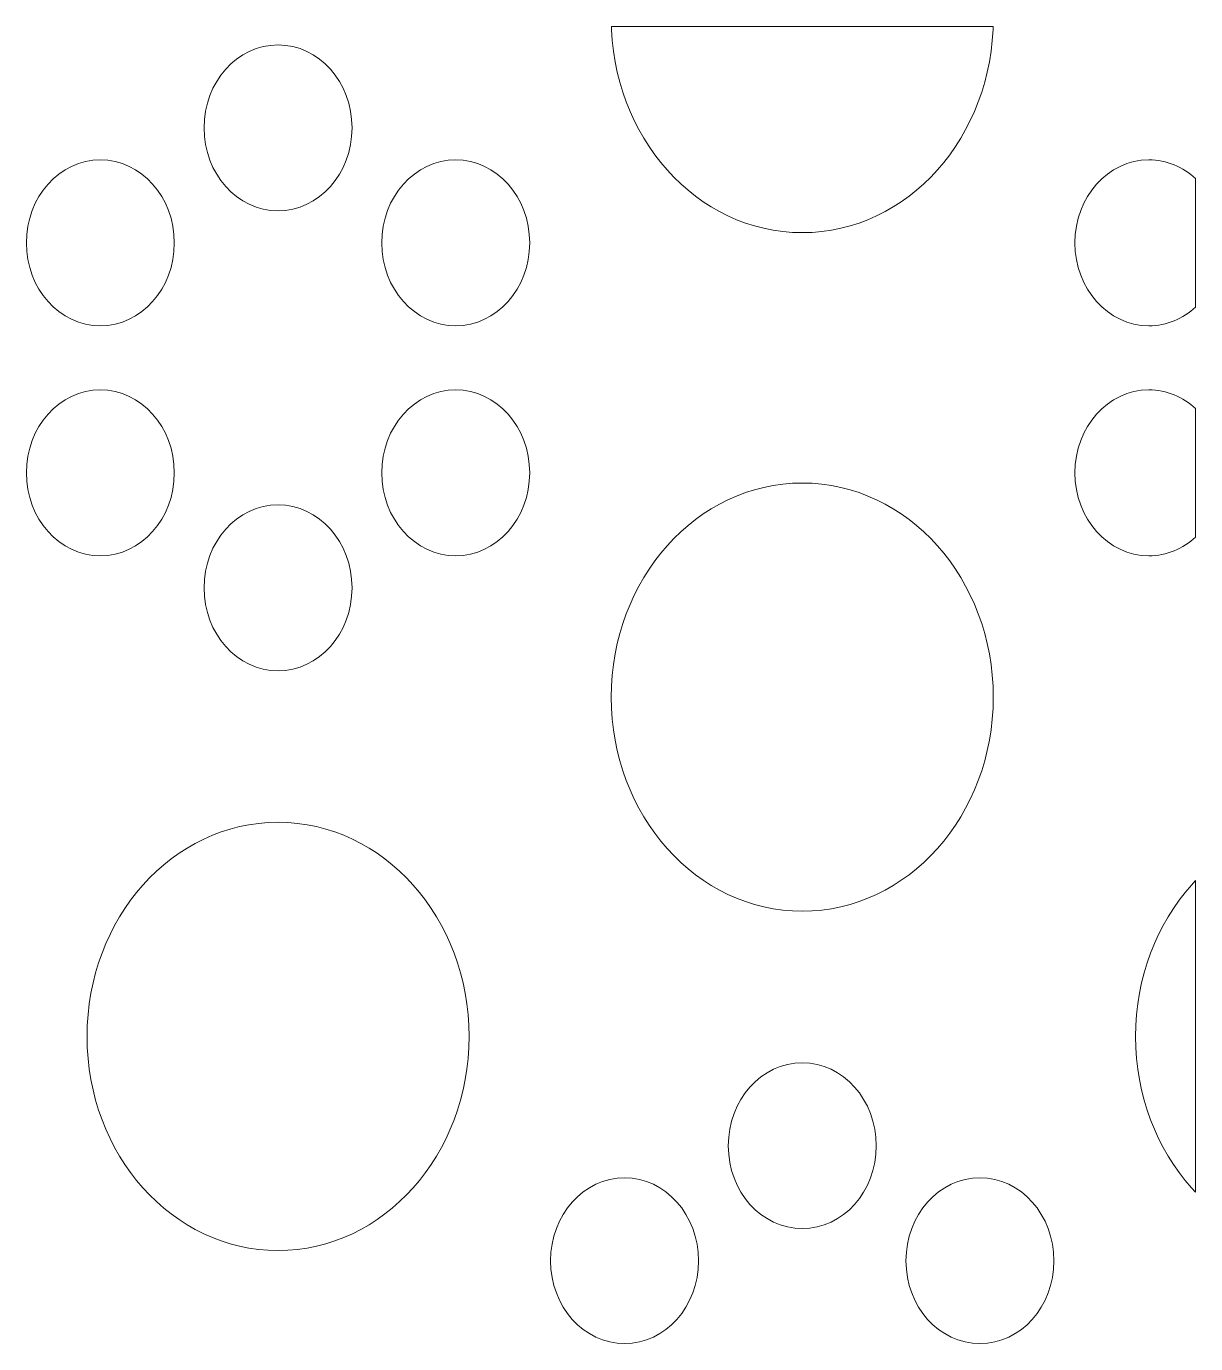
# Model space of a CAD drawing. Header units: millimetres. Extents: x -1200 to 1200, y -590 to 590.
# Drawn here: x 689 to 1200, y 15 to 590 of the extents above; entities that cross this region are included whole.
import ezdxf

# ---------------------------------------------------------------- set-up
doc = ezdxf.new("R2010")
doc.units = ezdxf.units.MM
doc.header["$MEASUREMENT"] = 0
doc.layers.add('Layer 1', color=7, linetype='Continuous')

msp = doc.modelspace()

# ---------------------------------------------------------------- linework, layer by layer
at = {"layer": 'Layer 1', "color": 250, "lineweight": 9}
for points, knots in [([(1111.5016, 589.9734), (1111.5016, 589.9734), (944.8207, 589.9734), (944.8207, 589.9734), (944.8207, 589.9734), (944.8549, 588.5553), (944.8549, 588.5553), (944.8549, 588.5553), (945.1766, 583.8008), (945.1766, 583.8008), (945.1766, 583.8008), (945.7084, 579.1233), (945.7084, 579.1233), (945.7084, 579.1233), (946.4417, 574.5179), (946.4417, 574.5179), (946.4417, 574.5179), (947.3723, 569.999), (947.3723, 569.999), (947.3723, 569.999), (948.4958, 565.5666), (948.4958, 565.5666), (948.4958, 565.5666), (949.8038, 561.2304), (949.8038, 561.2304), (949.8038, 561.2304), (951.3004, 556.9856), (951.3004, 556.9856), (951.3004, 556.9856), (952.9643, 552.8465), (952.9643, 552.8465), (952.9643, 552.8465), (954.8084, 548.818), (954.8084, 548.818), (954.8084, 548.818), (956.8196, 544.9), (956.8196, 544.9), (956.8196, 544.9), (958.9852, 541.107), (958.9852, 541.107), (958.9852, 541.107), (961.3181, 537.439), (961.3181, 537.439), (961.3181, 537.439), (963.7925, 533.9056), (963.7925, 533.9056), (963.7925, 533.9056), (966.4169, 530.5116), (966.4169, 530.5116), (966.4169, 530.5116), (969.1829, 527.2571), (969.1829, 527.2571), (969.1829, 527.2571), (972.082, 524.1564), (972.082, 524.1564), (972.082, 524.1564), (975.1095, 521.2191), (975.1095, 521.2191), (975.1095, 521.2191), (978.2659, 518.4405), (978.2659, 518.4405), (978.2659, 518.4405), (981.5336, 515.8301), (981.5336, 515.8301), (981.5336, 515.8301), (984.9215, 513.3976), (984.9215, 513.3976), (984.9215, 513.3976), (988.4164, 511.143), (988.4164, 511.143), (988.4164, 511.143), (992.0101, 509.0758), (992.0101, 509.0758), (992.0101, 509.0758), (995.6982, 507.2106), (995.6982, 507.2106), (995.6982, 507.2106), (999.4847, 505.5328), (999.4847, 505.5328), (999.4847, 505.5328), (1003.3571, 504.0666), (1003.3571, 504.0666), (1003.3571, 504.0666), (1007.3068, 502.8119), (1007.3068, 502.8119), (1007.3068, 502.8119), (1011.3421, 501.7639), (1011.3421, 501.7639), (1011.3421, 501.7639), (1015.4461, 500.9419), (1015.4461, 500.9419), (1015.4461, 500.9419), (1019.6188, 500.3457), (1019.6188, 500.3457), (1019.6188, 500.3457), (1023.8598, 499.99), (1023.8598, 499.99), (1023.8598, 499.99), (1028.1611, 499.8698), (1028.1611, 499.8698), (1028.1611, 499.8698), (1032.4667, 499.99), (1032.4667, 499.99), (1032.4667, 499.99), (1036.708, 500.3457), (1036.708, 500.3457), (1036.708, 500.3457), (1040.8805, 500.9419), (1040.8805, 500.9419), (1040.8805, 500.9419), (1044.9844, 501.7639), (1044.9844, 501.7639), (1044.9844, 501.7639), (1049.0198, 502.8119), (1049.0198, 502.8119), (1049.0198, 502.8119), (1052.9694, 504.0666), (1052.9694, 504.0666), (1052.9694, 504.0666), (1056.8376, 505.5328), (1056.8376, 505.5328), (1056.8376, 505.5328), (1060.6242, 507.2106), (1060.6242, 507.2106), (1060.6242, 507.2106), (1064.3165, 509.0758), (1064.3165, 509.0758), (1064.3165, 509.0758), (1067.9102, 511.143), (1067.9102, 511.143), (1067.9102, 511.143), (1071.4009, 513.3976), (1071.4009, 513.3976), (1071.4009, 513.3976), (1074.7931, 515.8301), (1074.7931, 515.8301), (1074.7931, 515.8301), (1078.0608, 518.4405), (1078.0608, 518.4405), (1078.0608, 518.4405), (1081.2171, 521.2191), (1081.2171, 521.2191), (1081.2171, 521.2191), (1084.2446, 524.1564), (1084.2446, 524.1564), (1084.2446, 524.1564), (1087.1437, 527.2571), (1087.1437, 527.2571), (1087.1437, 527.2571), (1089.9096, 530.5116), (1089.9096, 530.5116), (1089.9096, 530.5116), (1092.5341, 533.9056), (1092.5341, 533.9056), (1092.5341, 533.9056), (1095.0085, 537.439), (1095.0085, 537.439), (1095.0085, 537.439), (1097.3414, 541.107), (1097.3414, 541.107), (1097.3414, 541.107), (1099.507, 544.9), (1099.507, 544.9), (1099.507, 544.9), (1101.514, 548.818), (1101.514, 548.818), (1101.514, 548.818), (1103.3581, 552.8465), (1103.3581, 552.8465), (1103.3581, 552.8465), (1105.0262, 556.9856), (1105.0262, 556.9856), (1105.0262, 556.9856), (1106.5229, 561.2304), (1106.5229, 561.2304), (1106.5229, 561.2304), (1107.8309, 565.5666), (1107.8309, 565.5666), (1107.8309, 565.5666), (1108.9543, 569.999), (1108.9543, 569.999), (1108.9543, 569.999), (1109.8849, 574.5179), (1109.8849, 574.5179), (1109.8849, 574.5179), (1110.6182, 579.1233), (1110.6182, 579.1233), (1110.6182, 579.1233), (1111.1457, 583.8008), (1111.1457, 583.8008), (1111.1457, 583.8008), (1111.4717, 588.5553), (1111.4717, 588.5553), (1111.4717, 588.5553), (1111.5016, 589.9734), (1111.5016, 589.9734)], [0, 0, 0, 0, 0.01538462, 0.01538462, 0.01538462, 0.03076923, 0.03076923, 0.03076923, 0.04615385, 0.04615385, 0.04615385, 0.06153846, 0.06153846, 0.06153846, 0.07692308, 0.07692308, 0.07692308, 0.09230769, 0.09230769, 0.09230769, 0.10769231, 0.10769231, 0.10769231, 0.12307692, 0.12307692, 0.12307692, 0.13846154, 0.13846154, 0.13846154, 0.15384615, 0.15384615, 0.15384615, 0.16923077, 0.16923077, 0.16923077, 0.18461538, 0.18461538, 0.18461538, 0.2, 0.2, 0.2, 0.21538462, 0.21538462, 0.21538462, 0.23076923, 0.23076923, 0.23076923, 0.24615385, 0.24615385, 0.24615385, 0.26153846, 0.26153846, 0.26153846, 0.27692308, 0.27692308, 0.27692308, 0.29230769, 0.29230769, 0.29230769, 0.30769231, 0.30769231, 0.30769231, 0.32307692, 0.32307692, 0.32307692, 0.33846154, 0.33846154, 0.33846154, 0.35384615, 0.35384615, 0.35384615, 0.36923077, 0.36923077, 0.36923077, 0.38461538, 0.38461538, 0.38461538, 0.4, 0.4, 0.4, 0.41538462, 0.41538462, 0.41538462, 0.43076923, 0.43076923, 0.43076923, 0.44615385, 0.44615385, 0.44615385, 0.46153846, 0.46153846, 0.46153846, 0.47692308, 0.47692308, 0.47692308, 0.49230769, 0.49230769, 0.49230769, 0.50769231, 0.50769231, 0.50769231, 0.52307692, 0.52307692, 0.52307692, 0.53846154, 0.53846154, 0.53846154, 0.55384615, 0.55384615, 0.55384615, 0.56923077, 0.56923077, 0.56923077, 0.58461538, 0.58461538, 0.58461538, 0.6, 0.6, 0.6, 0.61538462, 0.61538462, 0.61538462, 0.63076923, 0.63076923, 0.63076923, 0.64615385, 0.64615385, 0.64615385, 0.66153846, 0.66153846, 0.66153846, 0.67692308, 0.67692308, 0.67692308, 0.69230769, 0.69230769, 0.69230769, 0.70769231, 0.70769231, 0.70769231, 0.72307692, 0.72307692, 0.72307692, 0.73846154, 0.73846154, 0.73846154, 0.75384615, 0.75384615, 0.75384615, 0.76923077, 0.76923077, 0.76923077, 0.78461538, 0.78461538, 0.78461538, 0.8, 0.8, 0.8, 0.81538462, 0.81538462, 0.81538462, 0.83076923, 0.83076923, 0.83076923, 0.84615385, 0.84615385, 0.84615385, 0.86153846, 0.86153846, 0.86153846, 0.87692308, 0.87692308, 0.87692308, 0.89230769, 0.89230769, 0.89230769, 0.90769231, 0.90769231, 0.90769231, 0.92307692, 0.92307692, 0.92307692, 0.93846154, 0.93846154, 0.93846154, 0.95384615, 0.95384615, 0.95384615, 0.96923077, 0.96923077, 0.96923077, 0.98461538, 0.98461538, 0.98461538, 1, 1, 1, 1]), ([(766.9041, 545.6403), (766.9041, 565.6436), (781.3689, 581.8634), (799.2086, 581.8634), (817.0568, 581.8634), (831.53, 565.6436), (831.53, 545.6403), (831.53, 525.6419), (817.0568, 509.4171), (799.2086, 509.4171), (781.3689, 509.4171), (766.9041, 525.6419), (766.9041, 545.6403)], [0, 0, 0, 0, 0.25, 0.25, 0.25, 0.5, 0.5, 0.5, 0.75, 0.75, 0.75, 1, 1, 1, 1]), ([(689.3015, 495.4134), (689.3015, 515.4215), (703.7748, 531.6462), (721.6146, 531.6462), (739.4585, 531.6462), (753.9275, 515.4215), (753.9275, 495.4134), (753.9275, 475.415), (739.4585, 459.1999), (721.6146, 459.1999), (703.7748, 459.1999), (689.3015, 475.415), (689.3015, 495.4134)], [0, 0, 0, 0, 0.25, 0.25, 0.25, 0.5, 0.5, 0.5, 0.75, 0.75, 0.75, 1, 1, 1, 1]), ([(844.4982, 495.4134), (844.4982, 515.4215), (858.9672, 531.6462), (876.8111, 531.6462), (894.6551, 531.6462), (909.1199, 515.4215), (909.1199, 495.4134), (909.1199, 475.415), (894.6551, 459.1999), (876.8111, 459.1999), (858.9672, 459.1999), (844.4982, 475.415), (844.4982, 495.4134)], [0, 0, 0, 0, 0.25, 0.25, 0.25, 0.5, 0.5, 0.5, 0.75, 0.75, 0.75, 1, 1, 1, 1]), ([(1147.1981, 495.4134), (1147.1981, 515.4215), (1161.6716, 531.6462), (1179.5112, 531.6462), (1187.2662, 531.6462), (1194.3815, 528.582), (1199.95, 523.4765), (1199.95, 523.4765), (1199.95, 467.365), (1199.95, 467.365), (1194.3815, 462.2624), (1187.2662, 459.1999), (1179.5112, 459.1999), (1161.6716, 459.1999), (1147.1981, 475.415), (1147.1981, 495.4134)], [0, 0, 0, 0, 0.2, 0.2, 0.2, 0.4, 0.4, 0.4, 0.6, 0.6, 0.6, 0.8, 0.8, 0.8, 1, 1, 1, 1]), ([(689.3015, 394.9741), (689.3015, 414.9774), (703.7748, 431.1973), (721.6146, 431.1973), (739.4585, 431.1973), (753.9275, 414.9774), (753.9275, 394.9741), (753.9275, 374.9756), (739.4585, 358.751), (721.6146, 358.751), (703.7748, 358.751), (689.3015, 374.9756), (689.3015, 394.9741)], [0, 0, 0, 0, 0.25, 0.25, 0.25, 0.5, 0.5, 0.5, 0.75, 0.75, 0.75, 1, 1, 1, 1]), ([(844.4982, 394.9741), (844.4982, 414.9774), (858.9672, 431.1973), (876.8111, 431.1973), (894.6551, 431.1973), (909.1199, 414.9774), (909.1199, 394.9741), (909.1199, 374.9756), (894.6551, 358.751), (876.8111, 358.751), (858.9672, 358.751), (844.4982, 374.9756), (844.4982, 394.9741)], [0, 0, 0, 0, 0.25, 0.25, 0.25, 0.5, 0.5, 0.5, 0.75, 0.75, 0.75, 1, 1, 1, 1]), ([(1147.1981, 394.9741), (1147.1981, 414.9774), (1161.6716, 431.1973), (1179.5112, 431.1973), (1187.2662, 431.1973), (1194.3815, 428.134), (1199.95, 423.0299), (1199.95, 423.0299), (1199.95, 366.9199), (1199.95, 366.9199), (1194.3815, 361.8152), (1187.2662, 358.751), (1179.5112, 358.751), (1161.6716, 358.751), (1147.1981, 374.9756), (1147.1981, 394.9741)], [0, 0, 0, 0, 0.2, 0.2, 0.2, 0.4, 0.4, 0.4, 0.6, 0.6, 0.6, 0.8, 0.8, 0.8, 1, 1, 1, 1]), ([(944.7434, 297.0202), (944.7434, 297.0202), (944.8549, 301.8419), (944.8549, 301.8419), (944.8549, 301.8419), (945.1766, 306.5915), (945.1766, 306.5915), (945.1766, 306.5915), (945.7084, 311.2691), (945.7084, 311.2691), (945.7084, 311.2691), (946.4417, 315.8745), (946.4417, 315.8745), (946.4417, 315.8745), (947.3723, 320.3934), (947.3723, 320.3934), (947.3723, 320.3934), (948.4958, 324.8209), (948.4958, 324.8209), (948.4958, 324.8209), (949.8038, 329.1667), (949.8038, 329.1667), (949.8038, 329.1667), (951.3004, 333.4067), (951.3004, 333.4067), (951.3004, 333.4067), (952.9643, 337.5411), (952.9643, 337.5411), (952.9643, 337.5411), (954.8084, 341.5792), (954.8084, 341.5792), (954.8084, 341.5792), (956.8196, 345.4923), (956.8196, 345.4923), (956.8196, 345.4923), (958.9852, 349.2853), (958.9852, 349.2853), (958.9852, 349.2853), (961.3181, 352.9533), (961.3181, 352.9533), (961.3181, 352.9533), (963.7925, 356.4915), (963.7925, 356.4915), (963.7925, 356.4915), (966.4169, 359.8855), (966.4169, 359.8855), (966.4169, 359.8855), (969.1829, 363.14), (969.1829, 363.14), (969.1829, 363.14), (972.082, 366.2311), (972.082, 366.2311), (972.082, 366.2311), (975.1095, 369.1732), (975.1095, 369.1732), (975.1095, 369.1732), (978.2659, 371.9566), (978.2659, 371.9566), (978.2659, 371.9566), (981.5336, 374.5622), (981.5336, 374.5622), (981.5336, 374.5622), (984.9215, 376.9996), (984.9215, 376.9996), (984.9215, 376.9996), (988.4164, 379.2493), (988.4164, 379.2493), (988.4164, 379.2493), (992.0101, 381.3117), (992.0101, 381.3117), (992.0101, 381.3117), (995.6982, 383.1866), (995.6982, 383.1866), (995.6982, 383.1866), (999.4847, 384.8547), (999.4847, 384.8547), (999.4847, 384.8547), (1003.3571, 386.3258), (1003.3571, 386.3258), (1003.3571, 386.3258), (1007.3068, 387.5853), (1007.3068, 387.5853), (1007.3068, 387.5853), (1011.3421, 388.6236), (1011.3421, 388.6236), (1011.3421, 388.6236), (1015.4461, 389.4505), (1015.4461, 389.4505), (1015.4461, 389.4505), (1019.6188, 390.0418), (1019.6188, 390.0418), (1019.6188, 390.0418), (1023.8598, 390.4071), (1023.8598, 390.4071), (1023.8598, 390.4071), (1028.1611, 390.5273), (1028.1611, 390.5273), (1028.1611, 390.5273), (1032.4667, 390.4071), (1032.4667, 390.4071), (1032.4667, 390.4071), (1036.708, 390.0418), (1036.708, 390.0418), (1036.708, 390.0418), (1040.8805, 389.4505), (1040.8805, 389.4505), (1040.8805, 389.4505), (1044.9844, 388.6236), (1044.9844, 388.6236), (1044.9844, 388.6236), (1049.0112, 387.5853), (1049.0112, 387.5853), (1049.0112, 387.5853), (1052.9694, 386.3258), (1052.9694, 386.3258), (1052.9694, 386.3258), (1056.8376, 384.8547), (1056.8376, 384.8547), (1056.8376, 384.8547), (1060.6242, 383.1866), (1060.6242, 383.1866), (1060.6242, 383.1866), (1064.3165, 381.3117), (1064.3165, 381.3117), (1064.3165, 381.3117), (1067.9102, 379.2493), (1067.9102, 379.2493), (1067.9102, 379.2493), (1071.4009, 376.9996), (1071.4009, 376.9996), (1071.4009, 376.9996), (1074.7931, 374.5622), (1074.7931, 374.5622), (1074.7931, 374.5622), (1078.0608, 371.9566), (1078.0608, 371.9566), (1078.0608, 371.9566), (1081.2171, 369.1732), (1081.2171, 369.1732), (1081.2171, 369.1732), (1084.2446, 366.2311), (1084.2446, 366.2311), (1084.2446, 366.2311), (1087.1437, 363.14), (1087.1437, 363.14), (1087.1437, 363.14), (1089.9096, 359.8855), (1089.9096, 359.8855), (1089.9096, 359.8855), (1092.5341, 356.4915), (1092.5341, 356.4915), (1092.5341, 356.4915), (1095.0085, 352.9533), (1095.0085, 352.9533), (1095.0085, 352.9533), (1097.3414, 349.2853), (1097.3414, 349.2853), (1097.3414, 349.2853), (1099.507, 345.4875), (1099.507, 345.4875), (1099.507, 345.4875), (1101.514, 341.5792), (1101.514, 341.5792), (1101.514, 341.5792), (1103.3581, 337.5506), (1103.3581, 337.5506), (1103.3581, 337.5506), (1105.0262, 333.4067), (1105.0262, 333.4067), (1105.0262, 333.4067), (1106.5229, 329.1667), (1106.5229, 329.1667), (1106.5229, 329.1667), (1107.8309, 324.8209), (1107.8309, 324.8209), (1107.8309, 324.8209), (1108.9543, 320.3934), (1108.9543, 320.3934), (1108.9543, 320.3934), (1109.8849, 315.8745), (1109.8849, 315.8745), (1109.8849, 315.8745), (1110.6182, 311.2691), (1110.6182, 311.2691), (1110.6182, 311.2691), (1111.1457, 306.5915), (1111.1457, 306.5915), (1111.1457, 306.5915), (1111.4717, 301.8419), (1111.4717, 301.8419), (1111.4717, 301.8419), (1111.5789, 297.0202), (1111.5789, 297.0202), (1111.5789, 297.0202), (1111.4717, 292.1888), (1111.4717, 292.1888), (1111.4717, 292.1888), (1111.1457, 287.444), (1111.1457, 287.444), (1111.1457, 287.444), (1110.6182, 282.7616), (1110.6182, 282.7616), (1110.6182, 282.7616), (1109.8849, 278.1562), (1109.8849, 278.1562), (1109.8849, 278.1562), (1108.9543, 273.6422), (1108.9543, 273.6422), (1108.9543, 273.6422), (1107.8309, 269.2098), (1107.8309, 269.2098), (1107.8309, 269.2098), (1106.5229, 264.8736), (1106.5229, 264.8736), (1106.5229, 264.8736), (1105.0262, 260.6288), (1105.0262, 260.6288), (1105.0262, 260.6288), (1103.3581, 256.4896), (1103.3581, 256.4896), (1103.3581, 256.4896), (1101.514, 252.4563), (1101.514, 252.4563), (1101.514, 252.4563), (1099.507, 248.5431), (1099.507, 248.5431), (1099.507, 248.5431), (1097.3414, 244.7454), (1097.3414, 244.7454), (1097.3414, 244.7454), (1095.0085, 241.0774), (1095.0085, 241.0774), (1095.0085, 241.0774), (1092.5341, 237.5488), (1092.5341, 237.5488), (1092.5341, 237.5488), (1089.9096, 234.1549), (1089.9096, 234.1549), (1089.9096, 234.1549), (1087.1437, 230.8955), (1087.1437, 230.8955), (1087.1437, 230.8955), (1084.2446, 227.7996), (1084.2446, 227.7996), (1084.2446, 227.7996), (1081.2171, 224.8623), (1081.2171, 224.8623), (1081.2171, 224.8623), (1078.0608, 222.0788), (1078.0608, 222.0788), (1078.0608, 222.0788), (1074.7931, 219.4733), (1074.7931, 219.4733), (1074.7931, 219.4733), (1071.4009, 217.0408), (1071.4009, 217.0408), (1071.4009, 217.0408), (1067.9102, 214.7909), (1067.9102, 214.7909), (1067.9102, 214.7909), (1064.3165, 212.719), (1064.3165, 212.719), (1064.3165, 212.719), (1060.6242, 210.8538), (1060.6242, 210.8538), (1060.6242, 210.8538), (1056.8376, 209.176), (1056.8376, 209.176), (1056.8376, 209.176), (1052.9694, 207.7049), (1052.9694, 207.7049), (1052.9694, 207.7049), (1049.0198, 206.4502), (1049.0198, 206.4502), (1049.0198, 206.4502), (1044.9844, 205.4071), (1044.9844, 205.4071), (1044.9844, 205.4071), (1040.8805, 204.585), (1040.8805, 204.585), (1040.8805, 204.585), (1036.708, 203.9889), (1036.708, 203.9889), (1036.708, 203.9889), (1032.4667, 203.6283), (1032.4667, 203.6283), (1032.4667, 203.6283), (1028.1611, 203.5081), (1028.1611, 203.5081), (1028.1611, 203.5081), (1023.8598, 203.6283), (1023.8598, 203.6283), (1023.8598, 203.6283), (1019.6188, 203.9889), (1019.6188, 203.9889), (1019.6188, 203.9889), (1015.4461, 204.585), (1015.4461, 204.585), (1015.4461, 204.585), (1011.3421, 205.4071), (1011.3421, 205.4071), (1011.3421, 205.4071), (1007.3068, 206.4502), (1007.3068, 206.4502), (1007.3068, 206.4502), (1003.3571, 207.7049), (1003.3571, 207.7049), (1003.3571, 207.7049), (999.4847, 209.176), (999.4847, 209.176), (999.4847, 209.176), (995.6982, 210.8538), (995.6982, 210.8538), (995.6982, 210.8538), (992.0101, 212.719), (992.0101, 212.719), (992.0101, 212.719), (988.4164, 214.7909), (988.4164, 214.7909), (988.4164, 214.7909), (984.9215, 217.0408), (984.9215, 217.0408), (984.9215, 217.0408), (981.5336, 219.4733), (981.5336, 219.4733), (981.5336, 219.4733), (978.2659, 222.0788), (978.2659, 222.0788), (978.2659, 222.0788), (975.1095, 224.8623), (975.1095, 224.8623), (975.1095, 224.8623), (972.082, 227.7996), (972.082, 227.7996), (972.082, 227.7996), (969.1829, 230.8955), (969.1829, 230.8955), (969.1829, 230.8955), (966.4169, 234.1549), (966.4169, 234.1549), (966.4169, 234.1549), (963.7925, 237.5488), (963.7925, 237.5488), (963.7925, 237.5488), (961.3181, 241.0774), (961.3181, 241.0774), (961.3181, 241.0774), (958.9852, 244.7454), (958.9852, 244.7454), (958.9852, 244.7454), (956.8196, 248.5431), (956.8196, 248.5431), (956.8196, 248.5431), (954.8084, 252.4563), (954.8084, 252.4563), (954.8084, 252.4563), (952.9643, 256.4896), (952.9643, 256.4896), (952.9643, 256.4896), (951.3004, 260.6288), (951.3004, 260.6288), (951.3004, 260.6288), (949.8038, 264.8736), (949.8038, 264.8736), (949.8038, 264.8736), (948.4958, 269.2098), (948.4958, 269.2098), (948.4958, 269.2098), (947.3723, 273.6422), (947.3723, 273.6422), (947.3723, 273.6422), (946.4417, 278.1562), (946.4417, 278.1562), (946.4417, 278.1562), (945.7084, 282.7616), (945.7084, 282.7616), (945.7084, 282.7616), (945.1766, 287.444), (945.1766, 287.444), (945.1766, 287.444), (944.8549, 292.1888), (944.8549, 292.1888), (944.8549, 292.1888), (944.7434, 297.0202), (944.7434, 297.0202)], [0, 0, 0, 0, 0.0078125, 0.0078125, 0.0078125, 0.015625, 0.015625, 0.015625, 0.0234375, 0.0234375, 0.0234375, 0.03125, 0.03125, 0.03125, 0.0390625, 0.0390625, 0.0390625, 0.046875, 0.046875, 0.046875, 0.0546875, 0.0546875, 0.0546875, 0.0625, 0.0625, 0.0625, 0.0703125, 0.0703125, 0.0703125, 0.078125, 0.078125, 0.078125, 0.0859375, 0.0859375, 0.0859375, 0.09375, 0.09375, 0.09375, 0.1015625, 0.1015625, 0.1015625, 0.109375, 0.109375, 0.109375, 0.1171875, 0.1171875, 0.1171875, 0.125, 0.125, 0.125, 0.1328125, 0.1328125, 0.1328125, 0.140625, 0.140625, 0.140625, 0.1484375, 0.1484375, 0.1484375, 0.15625, 0.15625, 0.15625, 0.1640625, 0.1640625, 0.1640625, 0.171875, 0.171875, 0.171875, 0.1796875, 0.1796875, 0.1796875, 0.1875, 0.1875, 0.1875, 0.1953125, 0.1953125, 0.1953125, 0.203125, 0.203125, 0.203125, 0.2109375, 0.2109375, 0.2109375, 0.21875, 0.21875, 0.21875, 0.2265625, 0.2265625, 0.2265625, 0.234375, 0.234375, 0.234375, 0.2421875, 0.2421875, 0.2421875, 0.25, 0.25, 0.25, 0.2578125, 0.2578125, 0.2578125, 0.265625, 0.265625, 0.265625, 0.2734375, 0.2734375, 0.2734375, 0.28125, 0.28125, 0.28125, 0.2890625, 0.2890625, 0.2890625, 0.296875, 0.296875, 0.296875, 0.3046875, 0.3046875, 0.3046875, 0.3125, 0.3125, 0.3125, 0.3203125, 0.3203125, 0.3203125, 0.328125, 0.328125, 0.328125, 0.3359375, 0.3359375, 0.3359375, 0.34375, 0.34375, 0.34375, 0.3515625, 0.3515625, 0.3515625, 0.359375, 0.359375, 0.359375, 0.3671875, 0.3671875, 0.3671875, 0.375, 0.375, 0.375, 0.3828125, 0.3828125, 0.3828125, 0.390625, 0.390625, 0.390625, 0.3984375, 0.3984375, 0.3984375, 0.40625, 0.40625, 0.40625, 0.4140625, 0.4140625, 0.4140625, 0.421875, 0.421875, 0.421875, 0.4296875, 0.4296875, 0.4296875, 0.4375, 0.4375, 0.4375, 0.4453125, 0.4453125, 0.4453125, 0.453125, 0.453125, 0.453125, 0.4609375, 0.4609375, 0.4609375, 0.46875, 0.46875, 0.46875, 0.4765625, 0.4765625, 0.4765625, 0.484375, 0.484375, 0.484375, 0.4921875, 0.4921875, 0.4921875, 0.5, 0.5, 0.5, 0.5078125, 0.5078125, 0.5078125, 0.515625, 0.515625, 0.515625, 0.5234375, 0.5234375, 0.5234375, 0.53125, 0.53125, 0.53125, 0.5390625, 0.5390625, 0.5390625, 0.546875, 0.546875, 0.546875, 0.5546875, 0.5546875, 0.5546875, 0.5625, 0.5625, 0.5625, 0.5703125, 0.5703125, 0.5703125, 0.578125, 0.578125, 0.578125, 0.5859375, 0.5859375, 0.5859375, 0.59375, 0.59375, 0.59375, 0.6015625, 0.6015625, 0.6015625, 0.609375, 0.609375, 0.609375, 0.6171875, 0.6171875, 0.6171875, 0.625, 0.625, 0.625, 0.6328125, 0.6328125, 0.6328125, 0.640625, 0.640625, 0.640625, 0.6484375, 0.6484375, 0.6484375, 0.65625, 0.65625, 0.65625, 0.6640625, 0.6640625, 0.6640625, 0.671875, 0.671875, 0.671875, 0.6796875, 0.6796875, 0.6796875, 0.6875, 0.6875, 0.6875, 0.6953125, 0.6953125, 0.6953125, 0.703125, 0.703125, 0.703125, 0.7109375, 0.7109375, 0.7109375, 0.71875, 0.71875, 0.71875, 0.7265625, 0.7265625, 0.7265625, 0.734375, 0.734375, 0.734375, 0.7421875, 0.7421875, 0.7421875, 0.75, 0.75, 0.75, 0.7578125, 0.7578125, 0.7578125, 0.765625, 0.765625, 0.765625, 0.7734375, 0.7734375, 0.7734375, 0.78125, 0.78125, 0.78125, 0.7890625, 0.7890625, 0.7890625, 0.796875, 0.796875, 0.796875, 0.8046875, 0.8046875, 0.8046875, 0.8125, 0.8125, 0.8125, 0.8203125, 0.8203125, 0.8203125, 0.828125, 0.828125, 0.828125, 0.8359375, 0.8359375, 0.8359375, 0.84375, 0.84375, 0.84375, 0.8515625, 0.8515625, 0.8515625, 0.859375, 0.859375, 0.859375, 0.8671875, 0.8671875, 0.8671875, 0.875, 0.875, 0.875, 0.8828125, 0.8828125, 0.8828125, 0.890625, 0.890625, 0.890625, 0.8984375, 0.8984375, 0.8984375, 0.90625, 0.90625, 0.90625, 0.9140625, 0.9140625, 0.9140625, 0.921875, 0.921875, 0.921875, 0.9296875, 0.9296875, 0.9296875, 0.9375, 0.9375, 0.9375, 0.9453125, 0.9453125, 0.9453125, 0.953125, 0.953125, 0.953125, 0.9609375, 0.9609375, 0.9609375, 0.96875, 0.96875, 0.96875, 0.9765625, 0.9765625, 0.9765625, 0.984375, 0.984375, 0.984375, 0.9921875, 0.9921875, 0.9921875, 1, 1, 1, 1]), ([(766.9041, 344.7521), (766.9041, 364.7505), (781.3689, 380.9752), (799.2086, 380.9752), (817.0568, 380.9752), (831.53, 364.7505), (831.53, 344.7521), (831.53, 324.7488), (817.0568, 308.5289), (799.2086, 308.5289), (781.3689, 308.5289), (766.9041, 324.7488), (766.9041, 344.7521)], [0, 0, 0, 0, 0.25, 0.25, 0.25, 0.5, 0.5, 0.5, 0.75, 0.75, 0.75, 1, 1, 1, 1]), ([(715.795, 148.8345), (715.795, 148.8345), (715.9024, 153.6563), (715.9024, 153.6563), (715.9024, 153.6563), (716.2282, 158.4107), (716.2282, 158.4107), (716.2282, 158.4107), (716.7601, 163.093), (716.7601, 163.093), (716.7601, 163.093), (717.4933, 167.6985), (717.4933, 167.6985), (717.4933, 167.6985), (718.424, 172.2173), (718.424, 172.2173), (718.424, 172.2173), (719.5432, 176.6449), (719.5432, 176.6449), (719.5432, 176.6449), (720.8555, 180.9907), (720.8555, 180.9907), (720.8555, 180.9907), (722.3435, 185.2259), (722.3435, 185.2259), (722.3435, 185.2259), (724.016, 189.3651), (724.016, 189.3651), (724.016, 189.3651), (725.8601, 193.3984), (725.8601, 193.3984), (725.8601, 193.3984), (727.8627, 197.3116), (727.8627, 197.3116), (727.8627, 197.3116), (730.0411, 201.1093), (730.0411, 201.1093), (730.0411, 201.1093), (732.3655, 204.7773), (732.3655, 204.7773), (732.3655, 204.7773), (734.8442, 208.3059), (734.8442, 208.3059), (734.8442, 208.3059), (737.4687, 211.7095), (737.4687, 211.7095), (737.4687, 211.7095), (740.2304, 214.9592), (740.2304, 214.9592), (740.2304, 214.9592), (743.1294, 218.0551), (743.1294, 218.0551), (743.1294, 218.0551), (746.157, 220.9972), (746.157, 220.9972), (746.157, 220.9972), (749.3132, 223.7759), (749.3132, 223.7759), (749.3132, 223.7759), (752.5894, 226.3814), (752.5894, 226.3814), (752.5894, 226.3814), (755.9688, 228.8139), (755.9688, 228.8139), (755.9688, 228.8139), (759.4638, 231.0733), (759.4638, 231.0733), (759.4638, 231.0733), (763.0617, 233.1309), (763.0617, 233.1309), (763.0617, 233.1309), (766.7541, 235.0009), (766.7541, 235.0009), (766.7541, 235.0009), (770.5322, 236.6739), (770.5322, 236.6739), (770.5322, 236.6739), (774.4088, 238.1497), (774.4088, 238.1497), (774.4088, 238.1497), (778.3584, 239.4044), (778.3584, 239.4044), (778.3584, 239.4044), (782.3895, 240.4476), (782.3895, 240.4476), (782.3895, 240.4476), (786.4977, 241.2697), (786.4977, 241.2697), (786.4977, 241.2697), (790.6703, 241.8657), (790.6703, 241.8657), (790.6703, 241.8657), (794.9073, 242.2264), (794.9073, 242.2264), (794.9073, 242.2264), (799.2086, 242.3465), (799.2086, 242.3465), (799.2086, 242.3465), (803.5141, 242.2264), (803.5141, 242.2264), (803.5141, 242.2264), (807.7553, 241.8657), (807.7553, 241.8657), (807.7553, 241.8657), (811.9279, 241.2697), (811.9279, 241.2697), (811.9279, 241.2697), (816.0361, 240.4476), (816.0361, 240.4476), (816.0361, 240.4476), (820.0673, 239.4044), (820.0673, 239.4044), (820.0673, 239.4044), (824.0211, 238.1497), (824.0211, 238.1497), (824.0211, 238.1497), (827.8936, 236.6739), (827.8936, 236.6739), (827.8936, 236.6739), (831.6717, 235.0009), (831.6717, 235.0009), (831.6717, 235.0009), (835.3638, 233.1309), (835.3638, 233.1309), (835.3638, 233.1309), (838.9619, 231.0733), (838.9619, 231.0733), (838.9619, 231.0733), (842.4527, 228.8139), (842.4527, 228.8139), (842.4527, 228.8139), (845.8406, 226.3814), (845.8406, 226.3814), (845.8406, 226.3814), (849.1124, 223.7759), (849.1124, 223.7759), (849.1124, 223.7759), (852.2687, 220.9972), (852.2687, 220.9972), (852.2687, 220.9972), (855.2964, 218.0551), (855.2964, 218.0551), (855.2964, 218.0551), (858.1954, 214.9592), (858.1954, 214.9592), (858.1954, 214.9592), (860.9571, 211.7095), (860.9571, 211.7095), (860.9571, 211.7095), (863.5857, 208.3059), (863.5857, 208.3059), (863.5857, 208.3059), (866.0644, 204.7773), (866.0644, 204.7773), (866.0644, 204.7773), (868.3846, 201.1093), (868.3846, 201.1093), (868.3846, 201.1093), (870.5587, 197.3116), (870.5587, 197.3116), (870.5587, 197.3116), (872.5698, 193.3984), (872.5698, 193.3984), (872.5698, 193.3984), (874.4098, 189.3651), (874.4098, 189.3651), (874.4098, 189.3651), (876.0736, 185.2259), (876.0736, 185.2259), (876.0736, 185.2259), (877.5702, 180.9907), (877.5702, 180.9907), (877.5702, 180.9907), (878.8824, 176.6449), (878.8824, 176.6449), (878.8824, 176.6449), (880.0018, 172.2173), (880.0018, 172.2173), (880.0018, 172.2173), (880.9323, 167.6985), (880.9323, 167.6985), (880.9323, 167.6985), (881.6657, 163.093), (881.6657, 163.093), (881.6657, 163.093), (882.1973, 158.4107), (882.1973, 158.4107), (882.1973, 158.4107), (882.5233, 153.6563), (882.5233, 153.6563), (882.5233, 153.6563), (882.6262, 148.8345), (882.6262, 148.8345), (882.6262, 148.8345), (882.5233, 144.0128), (882.5233, 144.0128), (882.5233, 144.0128), (882.1973, 139.2631), (882.1973, 139.2631), (882.1973, 139.2631), (881.6657, 134.5856), (881.6657, 134.5856), (881.6657, 134.5856), (880.9323, 129.9802), (880.9323, 129.9802), (880.9323, 129.9802), (880.0018, 125.4613), (880.0018, 125.4613), (880.0018, 125.4613), (878.8824, 121.0338), (878.8824, 121.0338), (878.8824, 121.0338), (877.5702, 116.688), (877.5702, 116.688), (877.5702, 116.688), (876.0736, 112.4528), (876.0736, 112.4528), (876.0736, 112.4528), (874.4098, 108.304), (874.4098, 108.304), (874.4098, 108.304), (872.5698, 104.2754), (872.5698, 104.2754), (872.5698, 104.2754), (870.5587, 100.3624), (870.5587, 100.3624), (870.5587, 100.3624), (868.3846, 96.5694), (868.3846, 96.5694), (868.3846, 96.5694), (866.0644, 92.9014), (866.0644, 92.9014), (866.0644, 92.9014), (863.5857, 89.3632), (863.5857, 89.3632), (863.5857, 89.3632), (860.9571, 85.9692), (860.9571, 85.9692), (860.9571, 85.9692), (858.1954, 82.7195), (858.1954, 82.7195), (858.1954, 82.7195), (855.2964, 79.6236), (855.2964, 79.6236), (855.2964, 79.6236), (852.2687, 76.6815), (852.2687, 76.6815), (852.2687, 76.6815), (849.1124, 73.8981), (849.1124, 73.8981), (849.1124, 73.8981), (845.8406, 71.2925), (845.8406, 71.2925), (845.8406, 71.2925), (842.4527, 68.8551), (842.4527, 68.8551), (842.4527, 68.8551), (838.9662, 66.6053), (838.9662, 66.6053), (838.9662, 66.6053), (835.3638, 64.543), (835.3638, 64.543), (835.3638, 64.543), (831.6717, 62.6681), (831.6717, 62.6681), (831.6717, 62.6681), (827.8936, 61), (827.8936, 61), (827.8936, 61), (824.0211, 59.5289), (824.0211, 59.5289), (824.0211, 59.5289), (820.0673, 58.2694), (820.0673, 58.2694), (820.0673, 58.2694), (816.0361, 57.2311), (816.0361, 57.2311), (816.0361, 57.2311), (811.9279, 56.409), (811.9279, 56.409), (811.9279, 56.409), (807.7553, 55.8129), (807.7553, 55.8129), (807.7553, 55.8129), (803.5141, 55.4476), (803.5141, 55.4476), (803.5141, 55.4476), (799.2086, 55.3274), (799.2086, 55.3274), (799.2086, 55.3274), (794.9073, 55.4476), (794.9073, 55.4476), (794.9073, 55.4476), (790.6703, 55.8129), (790.6703, 55.8129), (790.6703, 55.8129), (786.4977, 56.409), (786.4977, 56.409), (786.4977, 56.409), (782.3895, 57.2311), (782.3895, 57.2311), (782.3895, 57.2311), (778.3584, 58.2694), (778.3584, 58.2694), (778.3584, 58.2694), (774.4088, 59.5289), (774.4088, 59.5289), (774.4088, 59.5289), (770.5322, 61), (770.5322, 61), (770.5322, 61), (766.7541, 62.6681), (766.7541, 62.6681), (766.7541, 62.6681), (763.0617, 64.543), (763.0617, 64.543), (763.0617, 64.543), (759.4638, 66.6053), (759.4638, 66.6053), (759.4638, 66.6053), (755.9688, 68.8551), (755.9688, 68.8551), (755.9688, 68.8551), (752.5894, 71.2925), (752.5894, 71.2925), (752.5894, 71.2925), (749.3132, 73.8981), (749.3132, 73.8981), (749.3132, 73.8981), (746.157, 76.6815), (746.157, 76.6815), (746.157, 76.6815), (743.1294, 79.6236), (743.1294, 79.6236), (743.1294, 79.6236), (740.2304, 82.7195), (740.2304, 82.7195), (740.2304, 82.7195), (737.4687, 85.9692), (737.4687, 85.9692), (737.4687, 85.9692), (734.8442, 89.3632), (734.8442, 89.3632), (734.8442, 89.3632), (732.3655, 92.9014), (732.3655, 92.9014), (732.3655, 92.9014), (730.0411, 96.5694), (730.0411, 96.5694), (730.0411, 96.5694), (727.8627, 100.3624), (727.8627, 100.3624), (727.8627, 100.3624), (725.8601, 104.2754), (725.8601, 104.2754), (725.8601, 104.2754), (724.016, 108.304), (724.016, 108.304), (724.016, 108.304), (722.3435, 112.4528), (722.3435, 112.4528), (722.3435, 112.4528), (720.8555, 116.688), (720.8555, 116.688), (720.8555, 116.688), (719.5432, 121.0242), (719.5432, 121.0242), (719.5432, 121.0242), (718.424, 125.4613), (718.424, 125.4613), (718.424, 125.4613), (717.4933, 129.9802), (717.4933, 129.9802), (717.4933, 129.9802), (716.7601, 134.5856), (716.7601, 134.5856), (716.7601, 134.5856), (716.2282, 139.2631), (716.2282, 139.2631), (716.2282, 139.2631), (715.9024, 144.0128), (715.9024, 144.0128), (715.9024, 144.0128), (715.795, 148.8345), (715.795, 148.8345)], [0, 0, 0, 0, 0.0078125, 0.0078125, 0.0078125, 0.015625, 0.015625, 0.015625, 0.0234375, 0.0234375, 0.0234375, 0.03125, 0.03125, 0.03125, 0.0390625, 0.0390625, 0.0390625, 0.046875, 0.046875, 0.046875, 0.0546875, 0.0546875, 0.0546875, 0.0625, 0.0625, 0.0625, 0.0703125, 0.0703125, 0.0703125, 0.078125, 0.078125, 0.078125, 0.0859375, 0.0859375, 0.0859375, 0.09375, 0.09375, 0.09375, 0.1015625, 0.1015625, 0.1015625, 0.109375, 0.109375, 0.109375, 0.1171875, 0.1171875, 0.1171875, 0.125, 0.125, 0.125, 0.1328125, 0.1328125, 0.1328125, 0.140625, 0.140625, 0.140625, 0.1484375, 0.1484375, 0.1484375, 0.15625, 0.15625, 0.15625, 0.1640625, 0.1640625, 0.1640625, 0.171875, 0.171875, 0.171875, 0.1796875, 0.1796875, 0.1796875, 0.1875, 0.1875, 0.1875, 0.1953125, 0.1953125, 0.1953125, 0.203125, 0.203125, 0.203125, 0.2109375, 0.2109375, 0.2109375, 0.21875, 0.21875, 0.21875, 0.2265625, 0.2265625, 0.2265625, 0.234375, 0.234375, 0.234375, 0.2421875, 0.2421875, 0.2421875, 0.25, 0.25, 0.25, 0.2578125, 0.2578125, 0.2578125, 0.265625, 0.265625, 0.265625, 0.2734375, 0.2734375, 0.2734375, 0.28125, 0.28125, 0.28125, 0.2890625, 0.2890625, 0.2890625, 0.296875, 0.296875, 0.296875, 0.3046875, 0.3046875, 0.3046875, 0.3125, 0.3125, 0.3125, 0.3203125, 0.3203125, 0.3203125, 0.328125, 0.328125, 0.328125, 0.3359375, 0.3359375, 0.3359375, 0.34375, 0.34375, 0.34375, 0.3515625, 0.3515625, 0.3515625, 0.359375, 0.359375, 0.359375, 0.3671875, 0.3671875, 0.3671875, 0.375, 0.375, 0.375, 0.3828125, 0.3828125, 0.3828125, 0.390625, 0.390625, 0.390625, 0.3984375, 0.3984375, 0.3984375, 0.40625, 0.40625, 0.40625, 0.4140625, 0.4140625, 0.4140625, 0.421875, 0.421875, 0.421875, 0.4296875, 0.4296875, 0.4296875, 0.4375, 0.4375, 0.4375, 0.4453125, 0.4453125, 0.4453125, 0.453125, 0.453125, 0.453125, 0.4609375, 0.4609375, 0.4609375, 0.46875, 0.46875, 0.46875, 0.4765625, 0.4765625, 0.4765625, 0.484375, 0.484375, 0.484375, 0.4921875, 0.4921875, 0.4921875, 0.5, 0.5, 0.5, 0.5078125, 0.5078125, 0.5078125, 0.515625, 0.515625, 0.515625, 0.5234375, 0.5234375, 0.5234375, 0.53125, 0.53125, 0.53125, 0.5390625, 0.5390625, 0.5390625, 0.546875, 0.546875, 0.546875, 0.5546875, 0.5546875, 0.5546875, 0.5625, 0.5625, 0.5625, 0.5703125, 0.5703125, 0.5703125, 0.578125, 0.578125, 0.578125, 0.5859375, 0.5859375, 0.5859375, 0.59375, 0.59375, 0.59375, 0.6015625, 0.6015625, 0.6015625, 0.609375, 0.609375, 0.609375, 0.6171875, 0.6171875, 0.6171875, 0.625, 0.625, 0.625, 0.6328125, 0.6328125, 0.6328125, 0.640625, 0.640625, 0.640625, 0.6484375, 0.6484375, 0.6484375, 0.65625, 0.65625, 0.65625, 0.6640625, 0.6640625, 0.6640625, 0.671875, 0.671875, 0.671875, 0.6796875, 0.6796875, 0.6796875, 0.6875, 0.6875, 0.6875, 0.6953125, 0.6953125, 0.6953125, 0.703125, 0.703125, 0.703125, 0.7109375, 0.7109375, 0.7109375, 0.71875, 0.71875, 0.71875, 0.7265625, 0.7265625, 0.7265625, 0.734375, 0.734375, 0.734375, 0.7421875, 0.7421875, 0.7421875, 0.75, 0.75, 0.75, 0.7578125, 0.7578125, 0.7578125, 0.765625, 0.765625, 0.765625, 0.7734375, 0.7734375, 0.7734375, 0.78125, 0.78125, 0.78125, 0.7890625, 0.7890625, 0.7890625, 0.796875, 0.796875, 0.796875, 0.8046875, 0.8046875, 0.8046875, 0.8125, 0.8125, 0.8125, 0.8203125, 0.8203125, 0.8203125, 0.828125, 0.828125, 0.828125, 0.8359375, 0.8359375, 0.8359375, 0.84375, 0.84375, 0.84375, 0.8515625, 0.8515625, 0.8515625, 0.859375, 0.859375, 0.859375, 0.8671875, 0.8671875, 0.8671875, 0.875, 0.875, 0.875, 0.8828125, 0.8828125, 0.8828125, 0.890625, 0.890625, 0.890625, 0.8984375, 0.8984375, 0.8984375, 0.90625, 0.90625, 0.90625, 0.9140625, 0.9140625, 0.9140625, 0.921875, 0.921875, 0.921875, 0.9296875, 0.9296875, 0.9296875, 0.9375, 0.9375, 0.9375, 0.9453125, 0.9453125, 0.9453125, 0.953125, 0.953125, 0.953125, 0.9609375, 0.9609375, 0.9609375, 0.96875, 0.96875, 0.96875, 0.9765625, 0.9765625, 0.9765625, 0.984375, 0.984375, 0.984375, 0.9921875, 0.9921875, 0.9921875, 1, 1, 1, 1]), ([(1199.95, 80.7772), (1199.95, 80.7772), (1198.1313, 82.7195), (1198.1313, 82.7195), (1198.1313, 82.7195), (1195.3653, 85.9692), (1195.3653, 85.9692), (1195.3653, 85.9692), (1192.7408, 89.3632), (1192.7408, 89.3632), (1192.7408, 89.3632), (1190.2665, 92.9014), (1190.2665, 92.9014), (1190.2665, 92.9014), (1187.9421, 96.5694), (1187.9421, 96.5694), (1187.9421, 96.5694), (1185.7679, 100.3624), (1185.7679, 100.3624), (1185.7679, 100.3624), (1183.7566, 104.2754), (1183.7566, 104.2754), (1183.7566, 104.2754), (1181.917, 108.304), (1181.917, 108.304), (1181.917, 108.304), (1180.2488, 112.4528), (1180.2488, 112.4528), (1180.2488, 112.4528), (1178.7565, 116.688), (1178.7565, 116.688), (1178.7565, 116.688), (1177.4442, 121.0242), (1177.4442, 121.0242), (1177.4442, 121.0242), (1176.3249, 125.4613), (1176.3249, 125.4613), (1176.3249, 125.4613), (1175.39, 129.9802), (1175.39, 129.9802), (1175.39, 129.9802), (1174.6525, 134.5856), (1174.6525, 134.5856), (1174.6525, 134.5856), (1174.1293, 139.2631), (1174.1293, 139.2631), (1174.1293, 139.2631), (1173.8033, 144.0128), (1173.8033, 144.0128), (1173.8033, 144.0128), (1173.6961, 148.8345), (1173.6961, 148.8345), (1173.6961, 148.8345), (1173.8033, 153.6563), (1173.8033, 153.6563), (1173.8033, 153.6563), (1174.1293, 158.4107), (1174.1293, 158.4107), (1174.1293, 158.4107), (1174.6525, 163.093), (1174.6525, 163.093), (1174.6525, 163.093), (1175.39, 167.6985), (1175.39, 167.6985), (1175.39, 167.6985), (1176.3249, 172.2173), (1176.3249, 172.2173), (1176.3249, 172.2173), (1177.4442, 176.6449), (1177.4442, 176.6449), (1177.4442, 176.6449), (1178.7565, 180.9907), (1178.7565, 180.9907), (1178.7565, 180.9907), (1180.2488, 185.2259), (1180.2488, 185.2259), (1180.2488, 185.2259), (1181.917, 189.3651), (1181.917, 189.3651), (1181.917, 189.3651), (1183.7566, 193.3984), (1183.7566, 193.3984), (1183.7566, 193.3984), (1185.7679, 197.3116), (1185.7679, 197.3116), (1185.7679, 197.3116), (1187.9421, 201.1093), (1187.9421, 201.1093), (1187.9421, 201.1093), (1190.2665, 204.7773), (1190.2665, 204.7773), (1190.2665, 204.7773), (1192.7408, 208.3059), (1192.7408, 208.3059), (1192.7408, 208.3059), (1195.3653, 211.7095), (1195.3653, 211.7095), (1195.3653, 211.7095), (1198.1313, 214.9592), (1198.1313, 214.9592), (1198.1313, 214.9592), (1199.95, 216.9015), (1199.95, 216.9015), (1199.95, 216.9015), (1199.95, 80.7772), (1199.95, 80.7772)], [0, 0, 0, 0, 0.02857143, 0.02857143, 0.02857143, 0.05714286, 0.05714286, 0.05714286, 0.08571429, 0.08571429, 0.08571429, 0.11428571, 0.11428571, 0.11428571, 0.14285714, 0.14285714, 0.14285714, 0.17142857, 0.17142857, 0.17142857, 0.2, 0.2, 0.2, 0.22857143, 0.22857143, 0.22857143, 0.25714286, 0.25714286, 0.25714286, 0.28571429, 0.28571429, 0.28571429, 0.31428571, 0.31428571, 0.31428571, 0.34285714, 0.34285714, 0.34285714, 0.37142857, 0.37142857, 0.37142857, 0.4, 0.4, 0.4, 0.42857143, 0.42857143, 0.42857143, 0.45714286, 0.45714286, 0.45714286, 0.48571429, 0.48571429, 0.48571429, 0.51428571, 0.51428571, 0.51428571, 0.54285714, 0.54285714, 0.54285714, 0.57142857, 0.57142857, 0.57142857, 0.6, 0.6, 0.6, 0.62857143, 0.62857143, 0.62857143, 0.65714286, 0.65714286, 0.65714286, 0.68571429, 0.68571429, 0.68571429, 0.71428571, 0.71428571, 0.71428571, 0.74285714, 0.74285714, 0.74285714, 0.77142857, 0.77142857, 0.77142857, 0.8, 0.8, 0.8, 0.82857143, 0.82857143, 0.82857143, 0.85714286, 0.85714286, 0.85714286, 0.88571429, 0.88571429, 0.88571429, 0.91428571, 0.91428571, 0.91428571, 0.94285714, 0.94285714, 0.94285714, 0.97142857, 0.97142857, 0.97142857, 1, 1, 1, 1]), ([(995.8483, 101.1026), (995.8483, 121.1059), (1010.3215, 137.3258), (1028.1611, 137.3258), (1046.0051, 137.3258), (1060.4741, 121.1059), (1060.4741, 101.1026), (1060.4741, 81.1042), (1046.0051, 64.8795), (1028.1611, 64.8795), (1010.3215, 64.8795), (995.8483, 81.1042), (995.8483, 101.1026)], [0, 0, 0, 0, 0.25, 0.25, 0.25, 0.5, 0.5, 0.5, 0.75, 0.75, 0.75, 1, 1, 1, 1]), ([(918.2542, 50.8806), (918.2542, 70.8791), (932.7232, 87.1037), (950.5628, 87.1037), (968.4068, 87.1037), (982.8758, 70.8791), (982.8758, 50.8806), (982.8758, 30.8821), (968.4068, 14.6574), (950.5628, 14.6574), (932.7232, 14.6574), (918.2542, 30.8821), (918.2542, 50.8806)], [0, 0, 0, 0, 0.25, 0.25, 0.25, 0.5, 0.5, 0.5, 0.75, 0.75, 0.75, 1, 1, 1, 1]), ([(1073.4508, 50.8806), (1073.4508, 70.8791), (1087.9155, 87.1037), (1105.7595, 87.1037), (1123.6035, 87.1037), (1138.0724, 70.8791), (1138.0724, 50.8806), (1138.0724, 30.8821), (1123.6035, 14.6574), (1105.7595, 14.6574), (1087.9155, 14.6574), (1073.4508, 30.8821), (1073.4508, 50.8806)], [0, 0, 0, 0, 0.25, 0.25, 0.25, 0.5, 0.5, 0.5, 0.75, 0.75, 0.75, 1, 1, 1, 1])]:
    msp.add_open_spline(points, degree=3, knots=knots, dxfattribs=at)

doc.saveas('drawing.dxf')
